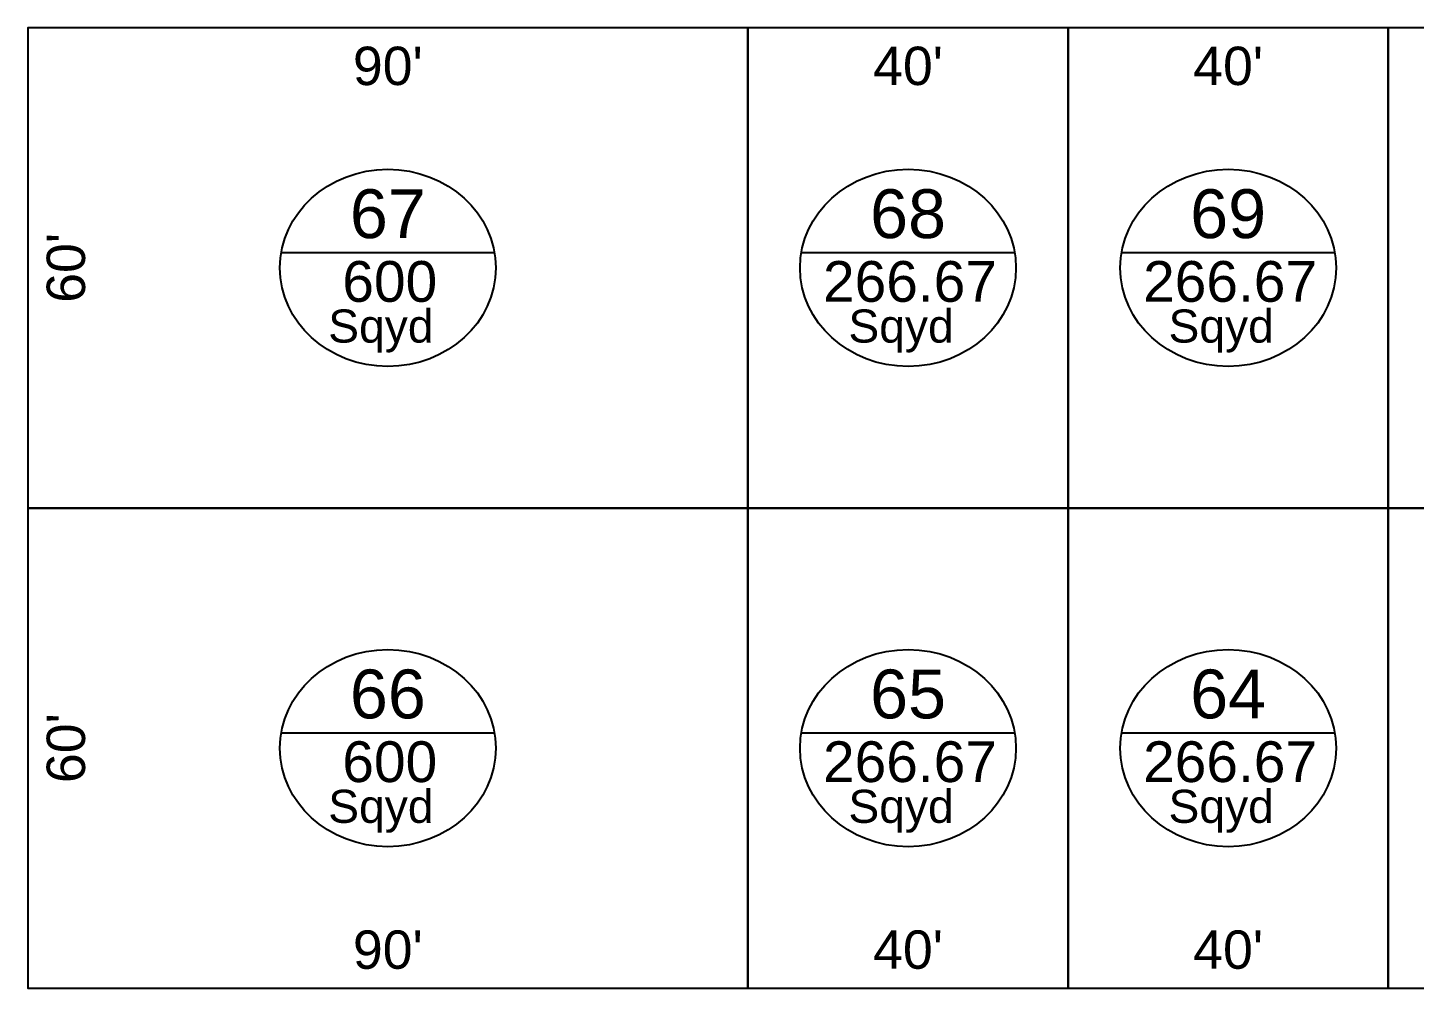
# Model space of a CAD drawing. Header units: inches. Extents: x 58735 to 82582, y -17057 to 2765.
# Drawn here: x 71158 to 73237, y -1616 to -176 of the extents above; entities that cross this region are included whole.
import ezdxf
from ezdxf.enums import TextEntityAlignment as Align

# ---------------------------------------------------------------- set-up
doc = ezdxf.new("R2010")
doc.units = ezdxf.units.IN
doc.header["$LTSCALE"] = 15
doc.header["$PDMODE"] = 35
doc.linetypes.add('DASHDOT', pattern=[1, 0.5, -0.25, 0, -0.25])
for name, color, linetype in [('A-Area-Iden', 7, 'Continuous'), ('DIM-PLOT', 7, 'DASHDOT'), ('PLOT AREA', 7, 'Continuous'), ('PlotNO.S', 181, 'Continuous'), ('Plots', 144, 'Continuous'), ('plots no outer line', 7, 'Continuous')]:
    doc.layers.add(name, color=color, linetype=linetype)
doc.layers.add('Plotouterline', color=50, linetype='Continuous', plot=False)
doc.styles.add('Arial', font='arial.ttf')
doc.dimstyles.new('dim plot 1', dxfattribs={"dimscale": 6, "dimtxt": 9.59375, "dimasz": 10, "dimexe": 9.59375, "dimexo": 9, "dimgap": 0, "dimtad": 0, "dimdec": 1, "dimzin": 12, "dimdsep": 46, "dimlunit": 4, "dimtxsty": 'Arial', "dimblk": 'ARCHTICK', "dimcen": 0.09375, "dimdle": 1.230316, "dimse1": 1, "dimse2": 1, "dimsd1": 1, "dimsd2": 1, "dimclrd": 181, "dimclre": 40, "dimazin": 0, "dimtfac": 1, "dimtdec": 1, "dimtix": 1, "dimtmove": 2, "dimatfit": 2, "dimfxl": 1, "dimtolj": 1, "dimtzin": 0, "dimarcsym": 0})

# ---------------------------------------------------------------- blocks, each defined once
blk = doc.blocks.new('*D78')
at = {"layer": 'DefPoints', "color": 0, "transparency": 16777216}
for p in [(73198.1, -1558), (73198.1, -1615.5), (73678.1, -1615.5)]:
    blk.add_point(p, dxfattribs=at)
at = {"layer": 'DIM-PLOT', "color": 0, "transparency": 16777216, "insert": (73438.1, -1558), "char_height": 57.56, "attachment_point": 5, "style": 'Arial'}
blk.add_mtext("\\A1;40'", dxfattribs=at)
blk = doc.blocks.new('_ArchTick')
at = {"color": 0, "linetype": 'ByBlock', "const_width": 0.15}
blk.add_lwpolyline([(-0.5, -0.5), (0.5, 0.5)], dxfattribs=at)
blk = doc.blocks.new('*D79')
at = {"layer": 'DefPoints', "color": 0, "transparency": 16777216}
for p in [(72718.1, -1558), (72718.1, -1615.5), (73198.1, -1615.5)]:
    blk.add_point(p, dxfattribs=at)
at = {"layer": 'DIM-PLOT', "color": 0, "transparency": 16777216, "insert": (72958.1, -1558), "char_height": 57.56, "attachment_point": 5, "style": 'Arial'}
blk.add_mtext("\\A1;40'", dxfattribs=at)
blk = doc.blocks.new('*D80')
at = {"layer": 'DefPoints', "color": 0, "transparency": 16777216}
for p in [(72238.1, -1558), (72238.1, -1615.5), (72718.1, -1615.5)]:
    blk.add_point(p, dxfattribs=at)
at = {"layer": 'DIM-PLOT', "color": 0, "transparency": 16777216, "insert": (72478.1, -1558), "char_height": 57.56, "attachment_point": 5, "style": 'Arial'}
blk.add_mtext("\\A1;40'", dxfattribs=at)
blk = doc.blocks.new('*D81')
at = {"layer": 'DefPoints', "color": 0, "transparency": 16777216}
for p in [(71158.1, -1558), (71158.1, -1615.5), (72238.1, -1615.5)]:
    blk.add_point(p, dxfattribs=at)
at = {"layer": 'DIM-PLOT', "color": 0, "transparency": 16777216, "insert": (71698.1, -1558), "char_height": 57.56, "attachment_point": 5, "style": 'Arial'}
blk.add_mtext("\\A1;90'", dxfattribs=at)
blk = doc.blocks.new('*D82')
at = {"layer": 'DefPoints', "color": 0, "transparency": 16777216}
for p in [(71158.1, -895.5), (71215.7, -895.5), (71158.1, -1615.5)]:
    blk.add_point(p, dxfattribs=at)
at = {"layer": 'DIM-PLOT', "color": 0, "transparency": 16777216, "insert": (71215.7, -1255.5), "char_height": 57.56, "attachment_point": 5, "rotation": 90, "style": 'Arial'}
blk.add_mtext("\\A1;60'", dxfattribs=at)
blk = doc.blocks.new('*D83')
at = {"layer": 'DefPoints', "color": 0, "transparency": 16777216}
for p in [(71158.1, -175.5), (71215.7, -175.5), (71158.1, -895.5)]:
    blk.add_point(p, dxfattribs=at)
at = {"layer": 'DIM-PLOT', "color": 0, "transparency": 16777216, "insert": (71215.7, -535.5), "char_height": 57.56, "attachment_point": 5, "rotation": 90, "style": 'Arial'}
blk.add_mtext("\\A1;60'", dxfattribs=at)
blk = doc.blocks.new('*D84')
at = {"layer": 'DefPoints', "color": 0, "transparency": 16777216}
for p in [(71158.1, -175.5), (72238.1, -175.5), (72238.1, -233.1)]:
    blk.add_point(p, dxfattribs=at)
at = {"layer": 'DIM-PLOT', "color": 0, "transparency": 16777216, "insert": (71698.1, -233.1), "char_height": 57.56, "attachment_point": 5, "style": 'Arial'}
blk.add_mtext("\\A1;90'", dxfattribs=at)
blk = doc.blocks.new('*D85')
at = {"layer": 'DefPoints', "color": 0, "transparency": 16777216}
for p in [(72238.1, -175.5), (72718.1, -175.5), (72718.1, -233.1)]:
    blk.add_point(p, dxfattribs=at)
at = {"layer": 'DIM-PLOT', "color": 0, "transparency": 16777216, "insert": (72478.1, -233.1), "char_height": 57.56, "attachment_point": 5, "style": 'Arial'}
blk.add_mtext("\\A1;40'", dxfattribs=at)
blk = doc.blocks.new('*D86')
at = {"layer": 'DefPoints', "color": 0, "transparency": 16777216}
for p in [(72718.1, -175.5), (73198.1, -175.5), (73198.1, -233.1)]:
    blk.add_point(p, dxfattribs=at)
at = {"layer": 'DIM-PLOT', "color": 0, "transparency": 16777216, "insert": (72958.1, -233.1), "char_height": 57.56, "attachment_point": 5, "style": 'Arial'}
blk.add_mtext("\\A1;40'", dxfattribs=at)
blk = doc.blocks.new('*D87')
at = {"layer": 'DefPoints', "color": 0, "transparency": 16777216}
for p in [(73198.1, -175.5), (73678.1, -175.5), (73678.1, -233.1)]:
    blk.add_point(p, dxfattribs=at)
at = {"layer": 'DIM-PLOT', "color": 0, "transparency": 16777216, "insert": (73438.1, -233.1), "char_height": 57.56, "attachment_point": 5, "style": 'Arial'}
blk.add_mtext("\\A1;40'", dxfattribs=at)
blk = doc.blocks.new('plot area-No')
at = {"layer": 'plots no outer line'}
blk.add_line((-2.22, 0.321), (2.22, 0.321), dxfattribs=at)
blk.add_ellipse((0, 0), major_axis=(-2.248, 0), ratio=0.913387, dxfattribs=at)
at = {"layer": 'PLOT AREA', "style": 'Arial', "flags": 4}
for tag, height, p in [('SPACESTYLES:PLOTAREA', 0.848, (0.04, -0.283, -0.565)), ('COLUMNNOS:SQYD-SQM', 0.689, (-0.279, -1.211, -0.459))]:
    blk.add_attdef(tag, text='', height=height, dxfattribs=at).set_placement(p, align=Align.MIDDLE_CENTER)
at = {"layer": 'PlotNO.S', "color": 0, "style": 'Arial'}
blk.add_attdef('COLUMNNOS:NUMBER', text='', height=1.018, dxfattribs=at).set_placement((0, 1.128), align=Align.MIDDLE)

msp = doc.modelspace()

# ---------------------------------------------------------------- linework, layer by layer
at = {"layer": 'Plotouterline'}
msp.add_lwpolyline([(73678.11, -175.54), (73198.11, -175.54), (72718.11, -175.54), (72238.11, -175.54), (71158.11, -175.54), (71158.11, -895.54), (71158.11, -1615.54), (72238.11, -1615.54), (72718.11, -1615.54), (73198.11, -1615.54), (73678.11, -1615.54)], dxfattribs=at)
at = {"layer": 'Plots', "color": 144, "linetype": 'Continuous', "lineweight": -3}
for p, q in [((72238.11, -175.54), (71158.11, -175.54)), ((71158.11, -175.54), (71158.11, -895.54)), ((72718.11, -175.54), (72238.11, -175.54)), ((72238.11, -175.54), (72238.11, -895.54)), ((72238.11, -895.54), (72238.11, -175.54)), ((73198.11, -175.54), (72718.11, -175.54)), ((72718.11, -175.54), (72718.11, -895.54)), ((72718.11, -895.54), (72718.11, -175.54)), ((73678.11, -175.54), (73198.11, -175.54)), ((73198.11, -175.54), (73198.11, -895.54)), ((73198.11, -895.54), (73198.11, -175.54)), ((72238.11, -895.54), (71158.11, -895.54)), ((71158.11, -895.54), (71158.11, -1615.54)), ((71158.11, -895.54), (72238.11, -895.54)), ((72718.11, -895.54), (72238.11, -895.54)), ((72238.11, -895.54), (72238.11, -1615.54)), ((72238.11, -895.54), (72718.11, -895.54)), ((72238.11, -1615.54), (72238.11, -895.54)), ((73198.11, -895.54), (72718.11, -895.54)), ((72718.11, -895.54), (72718.11, -1615.54)), ((72718.11, -895.54), (73198.11, -895.54)), ((72718.11, -1615.54), (72718.11, -895.54)), ((73678.11, -895.54), (73198.11, -895.54)), ((73198.11, -895.54), (73198.11, -1615.54)), ((73198.11, -895.54), (73678.11, -895.54)), ((73198.11, -1615.54), (73198.11, -895.54)), ((71158.11, -1615.54), (72238.11, -1615.54)), ((72238.11, -1615.54), (72718.11, -1615.54)), ((72718.11, -1615.54), (73198.11, -1615.54)), ((73198.11, -1615.54), (73678.11, -1615.54))]:
    msp.add_line(p, q, dxfattribs=at)
at = {"layer": 'Plots'}
for points in [[(72238.11, -175.54), (71158.11, -175.54), (71158.11, -895.54), (72238.11, -895.54)], [(72718.11, -175.54), (72238.11, -175.54), (72238.11, -895.54), (72718.11, -895.54)], [(73198.11, -175.54), (72718.11, -175.54), (72718.11, -895.54), (73198.11, -895.54)], [(73678.11, -175.54), (73198.11, -175.54), (73198.11, -895.54), (73678.11, -895.54)], [(72238.11, -895.54), (71158.11, -895.54), (71158.11, -1615.54), (72238.11, -1615.54)], [(72718.11, -895.54), (72238.11, -895.54), (72238.11, -1615.54), (72718.11, -1615.54)], [(73198.11, -895.54), (72718.11, -895.54), (72718.11, -1615.54), (73198.11, -1615.54)], [(73678.11, -895.54), (73198.11, -895.54), (73198.11, -1615.54), (73678.11, -1615.54)]]:
    msp.add_lwpolyline(points, close=True, dxfattribs=at)

# ---------------------------------------------------------------- block references
at = {"layer": 'A-Area-Iden', "color": 7, "linetype": 'Continuous', "lineweight": -3}
ref = msp.add_blockref('plot area-No', (71698.11, -535.54), dxfattribs=dict(at, xscale=72, yscale=72, zscale=72))
ref.add_attrib('COLUMNNOS:SQYD-SQM', ' Sqyd', dxfattribs={"layer": 'PLOT AREA', "height": 49.59, "style": 'Arial'}).set_placement((71678.03, -622.76, -33.06), align=Align.MIDDLE_CENTER)
ref.add_attrib('SPACESTYLES:PLOTAREA', '600', dxfattribs={"layer": 'PLOT AREA', "height": 61.053, "style": 'Arial'}).set_placement((71700.98, -555.88, -40.7), align=Align.MIDDLE_CENTER)
ref.add_attrib('COLUMNNOS:NUMBER', '67', dxfattribs={"layer": 'PlotNO.S', "color": 0, "height": 73.263, "style": 'Arial'}).set_placement((71698.11, -454.29), align=Align.MIDDLE)
ref = msp.add_blockref('plot area-No', (72478.11, -535.54), dxfattribs=dict(at, xscale=72, yscale=72, zscale=72))
ref.add_attrib('COLUMNNOS:SQYD-SQM', ' Sqyd', dxfattribs={"layer": 'PLOT AREA', "height": 49.59, "style": 'Arial'}).set_placement((72458.03, -622.76, -33.06), align=Align.MIDDLE_CENTER)
ref.add_attrib('SPACESTYLES:PLOTAREA', '266.67', dxfattribs={"layer": 'PLOT AREA', "height": 61.053, "style": 'Arial'}).set_placement((72480.98, -555.88, -40.7), align=Align.MIDDLE_CENTER)
ref.add_attrib('COLUMNNOS:NUMBER', '68', dxfattribs={"layer": 'PlotNO.S', "color": 0, "height": 73.263, "style": 'Arial'}).set_placement((72478.11, -454.29), align=Align.MIDDLE)
ref = msp.add_blockref('plot area-No', (72958.11, -535.54), dxfattribs=dict(at, xscale=72, yscale=72, zscale=72))
ref.add_attrib('COLUMNNOS:SQYD-SQM', ' Sqyd', dxfattribs={"layer": 'PLOT AREA', "height": 49.59, "style": 'Arial'}).set_placement((72938.03, -622.76, -33.06), align=Align.MIDDLE_CENTER)
ref.add_attrib('SPACESTYLES:PLOTAREA', '266.67', dxfattribs={"layer": 'PLOT AREA', "height": 61.053, "style": 'Arial'}).set_placement((72960.98, -555.88, -40.7), align=Align.MIDDLE_CENTER)
ref.add_attrib('COLUMNNOS:NUMBER', '69', dxfattribs={"layer": 'PlotNO.S', "color": 0, "height": 73.263, "style": 'Arial'}).set_placement((72958.11, -454.29), align=Align.MIDDLE)
ref = msp.add_blockref('plot area-No', (71698.11, -1255.54), dxfattribs=dict(at, xscale=72, yscale=72, zscale=72))
ref.add_attrib('COLUMNNOS:SQYD-SQM', ' Sqyd', dxfattribs={"layer": 'PLOT AREA', "height": 49.59, "style": 'Arial'}).set_placement((71678.03, -1342.76, -33.06), align=Align.MIDDLE_CENTER)
ref.add_attrib('SPACESTYLES:PLOTAREA', '600', dxfattribs={"layer": 'PLOT AREA', "height": 61.053, "style": 'Arial'}).set_placement((71700.98, -1275.88, -40.7), align=Align.MIDDLE_CENTER)
ref.add_attrib('COLUMNNOS:NUMBER', '66', dxfattribs={"layer": 'PlotNO.S', "color": 0, "height": 73.263, "style": 'Arial'}).set_placement((71698.11, -1174.29), align=Align.MIDDLE)
ref = msp.add_blockref('plot area-No', (72478.11, -1255.54), dxfattribs=dict(at, xscale=72, yscale=72, zscale=72))
ref.add_attrib('COLUMNNOS:SQYD-SQM', ' Sqyd', dxfattribs={"layer": 'PLOT AREA', "height": 49.59, "style": 'Arial'}).set_placement((72458.03, -1342.76, -33.06), align=Align.MIDDLE_CENTER)
ref.add_attrib('SPACESTYLES:PLOTAREA', '266.67', dxfattribs={"layer": 'PLOT AREA', "height": 61.053, "style": 'Arial'}).set_placement((72480.98, -1275.88, -40.7), align=Align.MIDDLE_CENTER)
ref.add_attrib('COLUMNNOS:NUMBER', '65', dxfattribs={"layer": 'PlotNO.S', "color": 0, "height": 73.263, "style": 'Arial'}).set_placement((72478.11, -1174.29), align=Align.MIDDLE)
ref = msp.add_blockref('plot area-No', (72958.11, -1255.54), dxfattribs=dict(at, xscale=72, yscale=72, zscale=72))
ref.add_attrib('COLUMNNOS:SQYD-SQM', ' Sqyd', dxfattribs={"layer": 'PLOT AREA', "height": 49.59, "style": 'Arial'}).set_placement((72938.03, -1342.76, -33.06), align=Align.MIDDLE_CENTER)
ref.add_attrib('SPACESTYLES:PLOTAREA', '266.67', dxfattribs={"layer": 'PLOT AREA', "height": 61.053, "style": 'Arial'}).set_placement((72960.98, -1275.88, -40.7), align=Align.MIDDLE_CENTER)
ref.add_attrib('COLUMNNOS:NUMBER', '64', dxfattribs={"layer": 'PlotNO.S', "color": 0, "height": 73.263, "style": 'Arial'}).set_placement((72958.11, -1174.29), align=Align.MIDDLE)

# ---------------------------------------------------------------- dimensions: what is measured, and where the dimension line sits
at = {"layer": 'DIM-PLOT'}
for p1, p2, picture, middle in [((71158.11, -895.54), (71158.11, -175.54), '*D83', (71215.67, -535.54)), ((71158.11, -175.54), (72238.11, -175.54), '*D84', (71698.11, -233.1)), ((72238.11, -175.54), (72718.11, -175.54), '*D85', (72478.11, -233.1)), ((72718.11, -175.54), (73198.11, -175.54), '*D86', (72958.11, -233.1)), ((73198.11, -175.54), (73678.11, -175.54), '*D87', (73438.11, -233.1)), ((71158.11, -1615.54), (71158.11, -895.54), '*D82', (71215.67, -1255.54)), ((72238.11, -1615.54), (71158.11, -1615.54), '*D81', (71698.11, -1557.97)), ((72718.11, -1615.54), (72238.11, -1615.54), '*D80', (72478.11, -1557.97)), ((73198.11, -1615.54), (72718.11, -1615.54), '*D79', (72958.11, -1557.97)), ((73678.11, -1615.54), (73198.11, -1615.54), '*D78', (73438.11, -1557.97))]:
    dim = msp.add_aligned_dim(p1=p1, p2=p2, distance=-57.56, dimstyle='dim plot 1', override={"dimdec": 0}, dxfattribs=at)
    dim.commit()
    dim.dimension.update_dxf_attribs({"geometry": picture, "text_midpoint": middle})

doc.saveas('drawing.dxf')
